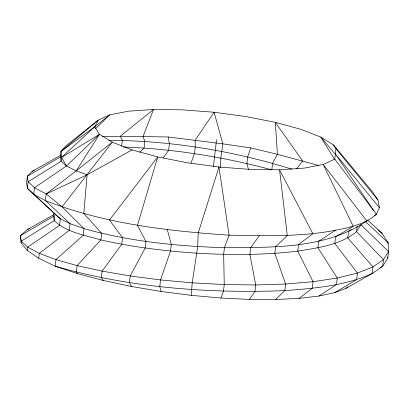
<?xml version="1.0" encoding="UTF-8"?>
<svg xmlns="http://www.w3.org/2000/svg" width="409" height="409" viewBox="0 0 409 409"><rect width="100%" height="100%" fill="white"/><g stroke="black" fill="none" stroke-linecap="round" stroke-linejoin="round"><path stroke-width="0.61" d="M191.223 295.354L192.204 282.839L197.69 246.596L198.201 233.069L218.958 167.025L250.4 169.418L279.536 169.786L304.378 168.099L323.233 164.469L334.813 159.152L335.947 148.738L333.555 144.975L320.799 137.081L300.942 129.367L275.329 122.352L245.707 116.514L214.096 112.25L182.654 109.852L153.523 109.489L128.682 111.176L109.827 114.806L98.242 120.123L65.046 146.601L61.018 151.453L60.384 156.938L61.105 161.258L66.427 165.972L76.192 170.885L87.132 174.776L132.117 149.909L157.731 156.923L187.348 162.762L218.958 167.025L229.096 235.175L224.423 247.747L223.662 254.352L224.244 284.552L223.483 291.152L220.942 298.013L191.223 295.354L161.1 291.484L131.509 286.489L103.395 280.497L77.669 273.672L55.205 266.208L38.732 258.324L27.239 250.446L21.084 242.808L20.45 235.645L27.469 229.531L53.528 214.802M220.492 167.644L220.855 158.089L222.839 143.845L214.096 112.25L195.129 140.19L195.267 147.036L194.505 153.636L190.988 163.119M21.084 242.808L21.278 241.157L20.45 235.645L53.513 216.346L53.927 212.746M27.239 250.446L27.623 247.143L59.556 225.374L60.317 218.774L27.388 188.355L26.559 182.843L27.321 176.243L32.035 171.422L60.946 155.088M38.732 258.324L39.305 253.376L69.32 230.293L70.082 223.692L45.414 200.568L33.732 194.341L34.499 187.736L66.427 165.972L99.499 134.3L112.255 142.194L132.117 149.909M220.942 298.013L249.357 299.398L275.635 299.511L299.015 298.376L318.867 296.06L334.664 292.66L356.638 279.664L357.405 273.064L334.782 243.401L335.549 236.801L353.228 226.356L323.233 164.469L366.893 220.998C325.288 249.091 272.491 247.292 224.423 247.747C177.174 246.126 129.617 241.561 84.003 228.611L62.081 206.801L112.255 142.194L76.192 170.885L46.176 193.968L45.414 200.568C103.804 223.682 166.892 230.942 229.096 235.175C264.654 235.676 300.538 237.102 335.641 230.226C350.048 227.46 365.068 224.117 376.464 214.265L379.404 207.649L377.982 200.021L372.287 191.53L333.555 144.975M60.384 156.938L27.321 176.243L28.149 181.754L27.388 188.355L54.995 214.06L54.233 220.661L21.278 241.157L27.623 247.143L39.305 253.376L55.972 259.608L77.117 265.605L102.117 271.131L130.205 275.973L160.543 279.935L192.204 282.839L224.244 284.552L255.691 284.971L285.594 284.03L313.049 281.714L337.226 278.038L357.405 273.064L372.967 266.893L383.453 259.664L388.55 251.545L388.105 242.736L382.139 233.452L367.681 220.16M121.621 146.325L122.317 140.328L120.241 136.253L102.623 136.545M213.386 166.811L216.53 139.638M357.18 226.284L356.556 231.683C340.14 245.216 318.013 247.731 297.757 251.157C264.306 255.134 230.523 255.104 196.928 253.197C164.663 250.993 132.46 247.108 100.895 239.935C84.949 235.139 66.739 232.573 54.233 220.661L53.513 216.346M387.967 243.938L388.105 242.736L365.099 221.31M379.92 267.834L382.691 266.264L387.788 258.145L388.55 251.545L360.835 224.643L356.556 231.683L383.453 259.664L382.691 266.264L372.205 273.493L346.034 288.319L334.664 292.66M66.427 165.972L61.565 157.409L94.724 126.775L98.242 120.123L61.018 151.453L61.565 157.409L61.105 161.258L28.149 181.754L34.499 187.736L46.176 193.968L62.081 206.801M318.453 165.425L277.399 154.311L250.768 147.91L247.655 156.938L246.893 163.539L248.488 169.51M76.192 170.885L99.499 134.3L94.724 126.775L61.018 151.453M163.257 157.838L168.651 150.261L169.413 143.661L168.145 136.979L120.241 136.253L153.523 109.489L143.053 136.381L144.847 141.422L144.08 148.022L139.612 152.337M259.362 235.589L250.661 247.823L249.894 254.424L255.691 284.971L254.93 291.571L249.357 299.398M296.735 168.83L302.563 160.88L275.329 122.352L277.399 154.311L272.583 163.263L271.821 169.863C223.401 156.857 173.559 148.845 123.431 147.02M95.338 128.815L109.827 114.806L94.873 126.637M275.635 299.511L284.828 290.635C314.409 288.34 344.833 285.865 372.205 273.493L372.967 266.893L347.788 237.982L348.55 231.382L351.126 229.531M346.034 288.319L347.957 286.852M299.015 298.376L312.282 288.314L313.049 281.714L297.757 251.157L298.519 244.556L312.854 233.713L279.536 169.786L287.287 235.512L275.61 246.765L274.848 253.365L285.594 284.03L284.828 290.635C207.767 293.55 129.51 287.726 55.205 266.208L55.972 259.608L83.237 235.211L84.003 228.611L70.082 223.692L60.317 218.774L54.995 214.06M335.641 230.226L318.703 241.218L317.936 247.818L337.226 278.038L336.464 284.638L318.867 296.06M61.565 157.409L99.499 134.3M374.276 215.502L376.464 214.265L334.813 159.152M46.176 193.968L87.132 174.776L83.804 213.442L101.657 233.334L100.895 239.935L77.117 265.605L76.355 272.205L77.669 273.672M27.469 229.531L29.785 228.559M32.035 171.422L34.417 170.502M108.906 140.353C170.89 140.548 232.859 150.798 292.006 169.208M168.145 136.979L222.839 143.845L250.768 147.91M377.906 229.878L382.139 233.452M335.615 154.648L320.799 137.081L334.736 159.704M335.947 148.738L377.982 200.021M379.404 207.649L335.38 153.942L374.015 211.024M103.395 280.497L101.35 277.731L102.117 271.131L121.759 244.265L122.521 237.665L109.464 220.062L157.731 156.923L137.455 225.379L145.962 241.428L145.195 248.028L130.205 275.973L129.443 282.578L131.509 286.489M167.23 229.296L171.274 244.449L170.507 251.049L160.543 279.935L159.776 286.535L161.1 291.484M387.722 256.888L387.788 258.145"/></g></svg>
